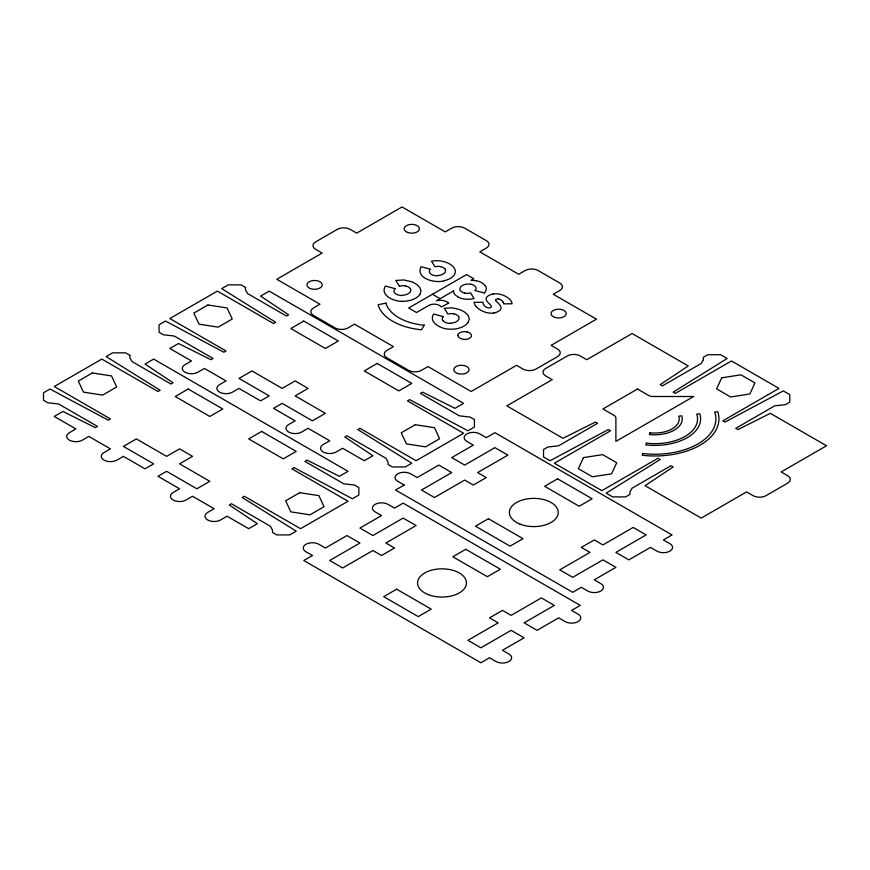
<?xml version="1.0" encoding="UTF-8"?>
<svg xmlns="http://www.w3.org/2000/svg" width="870" height="870" viewBox="0 0 870 870"><rect width="100%" height="100%" fill="white"/><g stroke="black" fill="none" stroke-linecap="round" stroke-linejoin="round"><path stroke-width="1.3" d="M424.201 325.173L421.471 329.773A52.32 30.2 0 0 1 378.091 304.717L386.052 303.141M419.895 294.571L421.015 291.113L419.96 287.698L416.893 284.533L412.195 281.923L404.071 279.966L395.839 280.455L399.428 286.252M468.18 322.444L469.3 318.996L468.234 315.582L465.178 312.406L460.48 309.796L452.356 307.849L444.309 308.295L447.887 314.081A7.917 4.567 0 0 1 453.857 313.798M453.727 290.841L436.642 300.683A11.092 6.405 0 0 1 442.21 300.444A9.592 5.535 0 0 1 447.224 302.031L448.072 302.553A5.611 3.241 0 0 1 448.735 303.097L441.46 306.903A8.646 4.992 0 0 0 440.568 306.164L439.687 305.609A8.178 4.72 0 0 0 436.479 304.369A7.71 4.448 0 0 0 433.173 304.206A7.482 4.317 0 0 0 430.661 304.685M444.189 280.792C435.544 283.522 415.327 278.781 421.026 266.731L430.411 269.232M474.226 302.379L482.959 302.238A12.104 6.993 0 0 0 483.622 304.739A9.907 5.72 0 0 0 486.004 306.99A5.894 3.404 0 0 0 488.277 307.784L488.603 307.839A2.099 1.207 0 0 0 490.006 307.73L490.963 307.251A2.142 1.24 0 0 0 491.398 306.523L490.908 305.49A34.3 19.803 0 0 0 488.983 303.467L488.777 303.249A24.762 14.29 0 0 1 487.026 301.324A9.809 5.666 0 0 1 486.515 297.453A8.602 4.97 0 0 1 488.809 295.539A9.951 5.753 0 0 1 493.159 293.94M402.038 301.303C394.469 301.596 379.559 295.561 385.421 286.067L395.132 288.655M498.499 298.997L498.021 298.921A1.968 1.142 0 0 0 496.694 299.062L496.422 299.171A2.871 1.653 0 0 0 496.052 299.378L495.954 299.454A1.849 1.066 0 0 0 495.563 300.106M474.966 290.504L484.405 293.016M443.341 316.615L433.63 314.026C427.899 322.966 442.558 329.687 450.323 329.175A16.932 9.777 0 0 0 457.207 328.621A18.357 10.592 0 0 0 468.082 322.422M432.444 294.277L440.013 298.649M495.856 300.781L495.563 300.193M502.903 301.76A12.071 6.971 0 0 1 503.61 303.869L512.06 303.782A15.627 9.026 0 0 0 510.277 299.987A23.001 13.278 0 0 0 506.057 296.583A18.803 10.853 0 0 0 502.262 294.908A14.333 8.276 0 0 0 497.836 293.919A10.603 6.123 0 0 0 493.192 293.984M498.532 298.965A7.623 4.404 0 0 1 502.784 301.781M495.922 300.9A28.753 16.595 0 0 0 497.292 302.325L498.064 303.065A24.578 14.192 0 0 1 499.88 305.033A13.431 7.754 0 0 1 500.946 307.175A9.233 5.329 0 0 1 500.609 309.339A8.635 4.981 0 0 1 498.358 311.34A10.614 6.123 0 0 1 493.866 313.026M493.834 312.972A10.277 5.938 0 0 1 489.125 313.059A14.029 8.102 0 0 1 484.633 311.993A23.055 13.311 0 0 1 476.14 306.49M476.118 306.49A16.606 9.581 0 0 1 474.172 302.379M457.957 335.472A7.08 4.089 0 0 0 465.102 339.42A6.286 3.632 0 0 0 469.006 338.56A7.699 4.448 0 0 0 469.985 337.984A6.34 3.665 0 0 0 471.464 335.733A6.84 3.948 0 0 0 467.31 331.981M457.685 335.472A6.655 3.839 0 0 1 467.255 332.046M424.19 325.217A46.034 26.578 0 0 1 385.976 303.151M430.672 304.707A8.569 4.948 0 0 0 428.692 305.479L416.502 312.537L408.661 308.013L466.527 274.605L473.726 278.759L471.051 280.466A13.452 7.765 0 0 1 476.39 280.792M444.146 280.727A17.846 10.299 0 0 0 454.281 274.887C458.479 268.33 449.431 262.86 443.907 261.674A16.53 9.548 0 0 0 431.498 261.152L434.978 266.775A7.623 4.393 0 0 1 440.524 266.568M430.28 269.374A8.461 4.883 0 0 0 429.388 271.19A7.254 4.187 0 0 0 429.823 272.962A7.569 4.372 0 0 0 434.489 275.54A7.264 4.198 0 0 0 437.534 275.779M445.266 269.178A8.711 5.024 0 0 1 437.512 275.594M440.492 266.622A7.569 4.372 0 0 1 445.092 269.211M442.71 320.443A8.124 4.687 0 0 1 443.276 316.724M442.83 320.421A7.83 4.524 0 0 0 447.593 323.096A7.547 4.361 0 0 0 450.758 323.346M458.805 316.637A9.026 5.209 0 0 1 450.736 323.161M453.814 313.874A7.83 4.524 0 0 1 458.642 316.658M470.974 284.218A7.471 4.317 0 0 1 475.596 286.893A7.308 4.219 0 0 1 476.031 288.72A8.08 4.665 0 0 1 475.172 290.275M460.371 290.515A8.482 4.894 0 0 1 462.34 285.512A8.482 4.894 0 0 1 470.953 284.262M464.874 293.081A7.46 4.306 0 0 1 460.317 290.526M464.83 293.157A7.678 4.437 0 0 0 470.55 292.864L474.063 298.54A15.823 9.135 0 0 1 463.134 298.834A14.659 8.461 0 0 1 457.555 296.692M457.685 296.594A12.115 6.993 0 0 1 453.542 290.83M476.412 280.76A14.007 8.091 0 0 1 485.199 285.925M485.416 285.882A14.638 8.45 0 0 1 486.199 289.612A17.106 9.874 0 0 1 484.525 292.864M419.797 294.549A18.357 10.592 0 0 1 408.889 300.672A16.932 9.777 0 0 1 402.038 301.314M394.991 288.851A8.124 4.687 0 0 0 394.425 292.57A7.83 4.524 0 0 0 399.319 295.224A7.547 4.361 0 0 0 402.473 295.474M410.52 288.753A9.026 5.209 0 0 1 402.451 295.289M405.529 285.991A7.83 4.524 0 0 1 410.357 288.786M399.46 286.241A7.939 4.589 0 0 1 405.572 285.925M129.902 355.341L129.902 357.842L132.066 361.583L170.944 384.029L173.097 382.778L145.018 364.073L153.653 359.092L348.054 471.322L339.42 476.314L307.023 460.099L304.859 461.35L343.748 483.796L354.547 485.036L358.864 487.537L358.864 495.019L352.383 498.76L294.06 467.581L291.907 468.832L348.065 501.25L300.541 528.688L244.383 496.259L242.219 497.51L296.224 531.178L289.743 534.919L276.78 534.919L272.462 532.429L272.462 529.939L270.298 526.198L231.42 503.741L229.267 504.991L257.346 523.697L248.689 528.688L227.092 516.225L220.61 519.966A9.168 5.296 0 0 1 207.647 519.966A9.168 5.296 0 0 1 207.647 512.484L214.129 508.743L192.531 496.27L186.049 500.011A9.168 5.296 0 0 1 173.086 500.011A9.168 5.296 0 0 1 173.086 492.529L179.568 488.788L157.97 476.314L166.616 471.322L196.848 488.788L209.811 481.306L179.568 463.84L192.531 456.358L179.568 448.876L166.616 456.358L136.373 438.904L123.409 446.386L153.653 463.84L145.007 468.832L123.409 456.358L116.928 460.099A9.168 5.296 0 0 1 103.965 460.099A9.168 5.296 0 0 1 103.965 452.617L110.447 448.876L88.849 436.414L82.367 440.155A9.168 5.296 0 0 1 69.404 440.155A9.168 5.296 0 0 1 69.404 432.673L75.886 428.932L54.288 416.458L62.944 411.466L95.341 427.67L97.505 426.43L58.616 403.984L47.817 402.734L43.5 400.233L43.5 392.751L49.981 389.01L108.304 420.188L110.457 418.948L54.299 386.519L101.823 359.082L157.981 391.511L160.145 390.26L106.14 356.591L112.621 352.85L125.584 352.85L129.902 355.341M245.46 287.372L245.46 289.873L247.624 293.614L286.502 316.06L288.666 314.81L260.587 296.104L269.211 291.124L463.612 403.365L454.988 408.345L422.581 392.131L420.428 393.381L459.306 415.827L470.104 417.078L474.422 419.568L474.422 427.05L467.94 430.791L409.629 399.613L407.464 400.863L463.623 433.282L416.11 460.719L359.941 428.301L357.787 429.541L411.782 463.221L405.3 466.962L392.348 466.962L388.02 464.46L388.02 461.97L385.867 458.229L346.989 435.783L344.824 437.023L372.904 455.728L364.258 460.73L342.649 448.257L336.168 451.998A9.168 5.296 0 0 1 323.216 451.998A9.168 5.296 0 0 1 323.216 444.516L329.697 440.775L308.089 428.301L301.618 432.042A9.168 5.296 0 0 1 288.655 432.042A9.168 5.296 0 0 1 288.655 424.56L295.137 420.819L273.528 408.345L282.174 403.365L312.417 420.819L325.369 413.337L295.137 395.883L308.089 388.401L295.137 380.919L282.174 388.401L251.93 370.935L238.967 378.417L269.211 395.883L260.576 400.863L238.967 388.401L232.497 392.142A9.168 5.296 0 0 1 219.534 392.142A9.168 5.296 0 0 1 219.534 384.66L226.015 380.919L204.406 368.445L197.936 372.186A9.168 5.296 0 0 1 184.973 372.186A9.168 5.296 0 0 1 184.973 364.704L191.454 360.963L169.846 348.489L178.502 343.498L210.899 359.712L213.063 358.462L174.185 336.016L163.386 334.765L159.058 332.275L159.058 324.793L165.539 321.052L223.862 352.23L226.026 350.98L169.857 318.55L217.38 291.113L273.539 323.542L275.703 322.291L221.698 288.622L228.179 284.881L241.142 284.881L245.46 287.372M642.799 453.542L642.201 455.271A64.152 37.04 0 0 0 717.685 411.684L714.683 412.032A61.096 35.268 0 0 1 642.799 453.542M646.388 443.167L645.79 444.896A45.816 26.459 0 0 0 699.708 413.761L696.718 414.109A42.771 24.686 0 0 1 646.388 443.167M649.988 432.781L649.39 434.511A27.492 15.877 0 0 0 681.732 415.838L678.741 416.186A24.436 14.105 0 0 1 649.988 432.781M583.498 457.609L578.354 468.68L592.394 476.793L611.577 473.824L616.721 462.753L602.671 454.64L583.498 457.609M721.741 377.797L716.597 388.868L730.637 396.981L749.82 394.012L754.953 382.93L740.914 374.829L721.741 377.797M703.384 359.723L701.231 363.464L662.353 385.91L660.189 384.66L688.268 365.955L632.098 333.525L586.739 359.712L580.257 355.971A9.168 5.296 0 0 0 567.294 355.971L545.697 368.445A9.168 5.296 0 0 0 545.697 375.927L552.178 379.668L506.818 405.855L562.988 438.284L595.385 422.07L597.549 423.32L558.67 445.766L547.872 447.017L543.543 449.507L543.543 456.989L550.025 460.73L608.347 429.552L610.512 430.802L554.342 463.231L601.866 490.658L658.024 458.24L660.189 459.49L606.183 493.159L612.665 496.9L625.628 496.9L629.945 494.41L629.945 491.909L632.109 488.168L670.987 465.722L673.152 466.972L645.072 485.678L701.22 518.096L746.58 491.909L753.061 495.65A9.168 5.296 0 0 0 766.024 495.65L787.622 483.176A9.168 5.296 0 0 0 787.622 475.694L781.14 471.953L826.5 445.766L770.352 413.348L737.945 429.552L735.792 428.312L774.67 405.866L785.469 404.615L789.786 402.125L789.786 394.643L783.304 390.902L724.993 422.07L722.829 420.83L778.987 388.401L731.474 360.963L675.305 393.392L673.152 392.142L727.146 358.473L720.664 354.732L707.712 354.732L703.384 357.222L703.384 359.723M337.255 229.397L315.658 241.86A9.168 5.296 0 0 0 315.658 249.342L322.128 253.083L276.769 279.281L319.975 304.217L313.494 307.958A9.168 5.296 0 0 0 313.494 315.44L335.091 327.914A9.168 5.296 0 0 0 348.054 327.914L354.536 324.173L393.414 346.619L386.933 350.36A9.168 5.296 0 0 0 386.933 357.842L408.53 370.315A9.168 5.296 0 0 0 421.493 370.315L427.975 366.574L471.17 391.511L516.541 365.324L523.011 369.065A9.168 5.296 0 0 0 535.974 369.065L557.572 356.591A9.168 5.296 0 0 0 557.572 349.109L551.101 345.368L596.461 319.181L553.255 294.245L559.736 290.504A9.168 5.296 0 0 0 559.736 283.022L538.138 270.548A9.168 5.296 0 0 0 525.175 270.548L518.694 274.289L479.816 251.843L486.297 248.102A9.168 5.296 0 0 0 486.297 240.62L464.7 228.147A9.168 5.296 0 0 0 451.737 228.147L445.255 231.888L402.049 206.951L356.689 233.138L350.219 229.397A9.168 5.296 0 0 0 337.255 229.397M207.908 304.989L193.869 313.102L199.012 324.173L218.196 327.142L232.236 319.029L227.092 307.958L207.908 304.989M92.35 372.958L78.311 381.06L83.455 392.142L102.627 395.1L116.667 386.998L111.534 375.927L92.35 372.958M303.771 321.052L290.808 328.534L325.369 348.489L338.332 341.007L303.771 321.052M188.214 389.02L175.251 396.502L209.811 416.458L222.774 408.976L188.214 389.02M377.21 363.453L364.258 370.935L398.819 390.891L411.771 383.409L377.21 363.453M261.652 431.422L248.689 438.904L283.25 458.86L296.213 451.378L261.652 431.422M415.273 424.712L401.233 432.814L406.377 443.896L425.55 446.854L439.589 438.752L434.456 427.681L415.273 424.712M299.715 492.681L285.675 500.783L290.808 511.854L309.992 514.822L324.031 506.721L318.888 495.65L299.715 492.681M404.213 485.047L395.578 490.038L572.699 592.296L581.334 587.304L587.815 591.045A9.168 5.296 0 0 0 600.779 591.045A9.168 5.296 0 0 0 600.779 583.563L594.297 579.822L615.895 567.349L602.932 559.867L572.699 577.332L559.736 569.85L589.98 552.385L581.334 547.404L594.297 539.922L602.932 544.903L633.175 527.448L646.138 534.93L615.895 552.385L628.858 559.867L650.455 547.404L656.937 551.145A9.168 5.296 0 0 0 669.9 551.145A9.168 5.296 0 0 0 669.9 543.663L663.418 539.922L672.053 534.93L494.932 432.673L486.297 437.653L479.816 433.912A9.168 5.296 0 0 0 466.853 433.912A9.168 5.296 0 0 0 466.853 441.394L473.334 445.135L451.737 457.609L464.7 465.091L494.932 447.637L507.895 455.119L477.652 472.573L486.297 477.565L473.334 485.047L464.7 480.055L434.456 497.52L421.493 490.038L451.737 472.573L438.774 465.091L417.176 477.565L410.694 473.824A9.168 5.296 0 0 0 397.731 473.824A9.168 5.296 0 0 0 397.731 481.306L404.213 485.047M312.417 555.506L303.771 560.497L480.892 662.755L489.538 657.764L496.02 661.504A9.168 5.296 0 0 0 508.972 661.504A9.168 5.296 0 0 0 508.972 654.022L502.49 650.281L524.099 637.808L511.136 630.326L480.892 647.791L467.94 640.309L498.173 622.844L489.538 617.863L502.49 610.381L511.136 615.362L541.379 597.907L554.331 605.389L524.099 622.844L537.051 630.326L558.66 617.863L565.141 621.604A9.168 5.296 0 0 0 578.093 621.604A9.168 5.296 0 0 0 578.093 614.122L571.612 610.381L580.257 605.389L403.136 503.132L394.491 508.113L388.009 504.372A9.168 5.296 0 0 0 375.057 504.372A9.168 5.296 0 0 0 375.057 511.854L381.538 515.595L359.93 528.068L372.893 535.55L403.136 518.096L416.099 525.578L385.856 543.032L394.491 548.024L381.538 555.506L372.893 550.514L342.649 567.979L329.697 560.497L359.93 543.032L346.978 535.55L325.369 548.024L318.888 544.283A9.168 5.296 0 0 0 305.935 544.283A9.168 5.296 0 0 0 305.935 551.765L312.417 555.506M637.492 389.02L602.932 408.976L614.111 415.425A6.112 3.523 0 0 1 615.895 417.915L615.895 441.394L693.662 396.502L652.989 396.502A6.112 3.523 0 0 1 648.672 395.469L637.492 389.02M488.451 518.716L475.498 526.198L510.059 546.153L523.011 538.671L488.451 518.716M557.572 478.815L544.62 486.297L579.181 506.242L592.133 498.76L557.572 478.815M396.655 589.175L383.692 596.657L418.252 616.612L431.215 609.13L396.655 589.175M465.776 549.274L452.813 556.756L487.374 576.701L500.337 569.219L465.776 549.274M407.497 232.42A7.634 4.404 0 0 0 419.394 229.082A7.634 4.404 0 0 0 408.432 224.808A7.634 4.404 0 0 0 407.497 232.42M310.296 288.535A7.634 4.404 0 0 0 322.194 285.208A7.634 4.404 0 0 0 311.232 280.923A7.634 4.404 0 0 0 310.296 288.535M457.642 373.513A7.634 4.404 0 0 0 469.093 369.696A7.634 4.404 0 0 0 457.642 365.868A7.634 4.404 0 0 0 457.642 373.513M554.842 317.387A7.634 4.404 0 0 0 566.294 313.57A7.634 4.404 0 0 0 554.842 309.753A7.634 4.404 0 0 0 554.842 317.387M520.119 524.164A24.436 14.105 0 0 0 558.192 513.485A24.436 14.105 0 0 0 523.142 499.793A24.436 14.105 0 0 0 520.119 524.164M428.312 594.623A24.436 14.105 0 0 0 466.385 583.944A24.436 14.105 0 0 0 431.335 570.252A24.436 14.105 0 0 0 428.312 594.623"/></g></svg>
